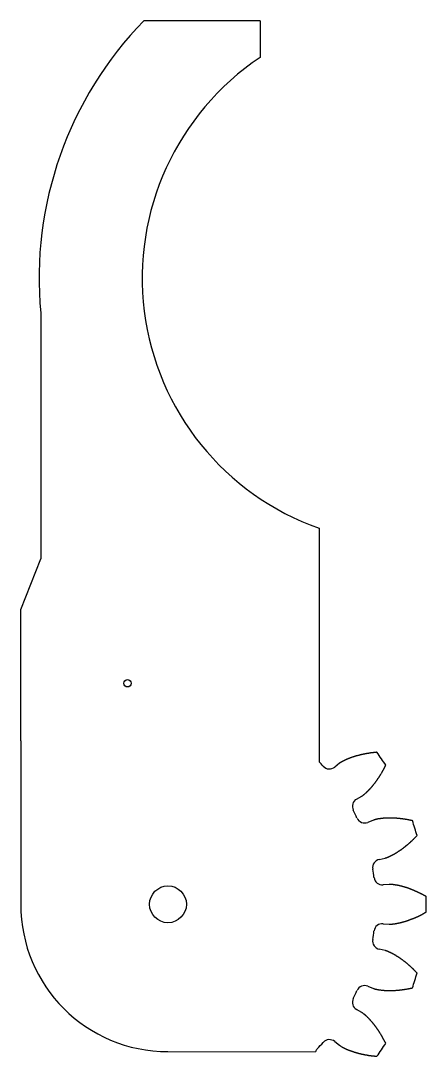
# Model space of a CAD drawing. Extents: x -52 to 3, y -21 to 120.
import ezdxf

# ---------------------------------------------------------------- set-up
doc = ezdxf.new("R2010")
doc.units = 0
doc.layers.get('0').update_dxf_attribs({"linetype": 'continuous'})

# ---------------------------------------------------------------- blocks, each defined once
blk = doc.blocks.new('CUT005002')
at = {"color": 0}
for p, q in [((-20, 119.93), (-35.77, 119.93)), ((-20, 119.93), (-20, 114.93)), ((-49.77, 80.26), (-49.77, 46.91)), ((-11.98, 51.05), (-11.98, 19.36)), ((-52.5, 40), (-49.77, 46.91)), ((-52.5, 22.21), (-52.5, 40)), ((-52.5, 22.21), (-52.5, 10)), ((-9.21, 19.14), (-9.84, 18.63)), ((-6.88, 14.29), (-6.17, 14.68)), ((-4.6, 11.43), (-5.36, 11.12)), ((-52.5, 10), (-52.5, 0)), ((-3.81, 6.1), (-3.01, 6.27)), ((-2.47, 2.7), (-3.28, 2.63)), ((-3.28, -2.63), (-2.47, -2.7)), ((-3.01, -6.27), (-3.81, -6.1)), ((-5.36, -11.12), (-4.6, -11.43)), ((-6.17, -14.68), (-6.88, -14.29)), ((-9.84, -18.63), (-9.21, -19.14)), ((-32.5, -20), (-12.48, -20.02))]:
    blk.add_line(p, q, dxfattribs=at)
for points in [[(-4.13, 20.63), (-4.18, 20.63), (-4.23, 20.62), (-4.28, 20.62), (-4.33, 20.61), (-4.38, 20.61), (-4.43, 20.6), (-4.48, 20.6), (-4.53, 20.59), (-4.58, 20.59), (-4.63, 20.58), (-4.68, 20.57), (-4.73, 20.57), (-4.78, 20.56), (-4.83, 20.56), (-4.88, 20.55), (-4.93, 20.54), (-4.98, 20.54), (-5.03, 20.53), (-5.08, 20.52), (-5.13, 20.52), (-5.18, 20.51), (-5.23, 20.5), (-5.28, 20.49), (-5.32, 20.49), (-5.37, 20.48), (-5.42, 20.47), (-5.47, 20.46), (-5.52, 20.45), (-5.57, 20.44), (-5.62, 20.44), (-5.67, 20.43), (-5.72, 20.42), (-5.77, 20.41), (-5.82, 20.4), (-5.87, 20.39), (-5.91, 20.38), (-5.96, 20.37), (-6.01, 20.36), (-6.06, 20.35), (-6.11, 20.34), (-6.16, 20.33), (-6.21, 20.32), (-6.26, 20.31), (-6.31, 20.29), (-6.35, 20.28), (-6.4, 20.27), (-6.45, 20.26), (-6.5, 20.25), (-6.55, 20.24), (-6.6, 20.22), (-6.65, 20.21), (-6.69, 20.2), (-6.74, 20.18), (-6.79, 20.17), (-6.84, 20.16), (-6.89, 20.15), (-6.93, 20.13), (-6.98, 20.12), (-7.03, 20.1), (-7.08, 20.09), (-7.13, 20.07), (-7.17, 20.06), (-7.22, 20.05), (-7.27, 20.03), (-7.32, 20.01), (-7.37, 20), (-7.41, 19.98), (-7.46, 19.97), (-7.51, 19.95), (-7.55, 19.93), (-7.6, 19.92), (-7.65, 19.9), (-7.7, 19.88), (-7.74, 19.87), (-7.79, 19.85), (-7.84, 19.83), (-7.88, 19.81), (-7.93, 19.8), (-7.98, 19.78), (-8.02, 19.76), (-8.07, 19.74), (-8.11, 19.72), (-8.16, 19.7), (-8.21, 19.68), (-8.25, 19.66), (-8.3, 19.64), (-8.34, 19.62), (-8.39, 19.6), (-8.43, 19.58), (-8.48, 19.56), (-8.53, 19.54), (-8.57, 19.51), (-8.61, 19.49), (-8.66, 19.47), (-8.7, 19.45), (-8.75, 19.42), (-8.79, 19.4), (-8.84, 19.38), (-8.88, 19.35), (-8.92, 19.33), (-8.97, 19.3), (-9.01, 19.28), (-9.05, 19.25), (-9.09, 19.22), (-9.14, 19.2), (-9.18, 19.17), (-9.21, 19.14)], [(-6.17, 14.68), (-6.13, 14.71), (-6.09, 14.74), (-6.05, 14.77), (-6.01, 14.8), (-5.97, 14.83), (-5.93, 14.86), (-5.89, 14.89), (-5.85, 14.92), (-5.81, 14.96), (-5.77, 14.99), (-5.74, 15.02), (-5.7, 15.05), (-5.66, 15.09), (-5.62, 15.12), (-5.59, 15.15), (-5.55, 15.19), (-5.51, 15.22), (-5.48, 15.26), (-5.44, 15.29), (-5.4, 15.32), (-5.37, 15.36), (-5.33, 15.39), (-5.3, 15.43), (-5.26, 15.47), (-5.23, 15.5), (-5.19, 15.54), (-5.16, 15.57), (-5.12, 15.61), (-5.09, 15.65), (-5.06, 15.68), (-5.02, 15.72), (-4.99, 15.76), (-4.95, 15.79), (-4.92, 15.83), (-4.89, 15.87), (-4.86, 15.91), (-4.82, 15.95), (-4.79, 15.98), (-4.76, 16.02), (-4.73, 16.06), (-4.69, 16.1), (-4.66, 16.14), (-4.63, 16.18), (-4.6, 16.21), (-4.57, 16.25), (-4.54, 16.29), (-4.51, 16.33), (-4.48, 16.37), (-4.45, 16.41), (-4.41, 16.45), (-4.38, 16.49), (-4.35, 16.53), (-4.32, 16.57), (-4.29, 16.61), (-4.26, 16.65), (-4.24, 16.69), (-4.21, 16.73), (-4.18, 16.77), (-4.15, 16.81), (-4.12, 16.85), (-4.09, 16.89), (-4.06, 16.94), (-4.03, 16.98), (-4.01, 17.02), (-3.98, 17.06), (-3.95, 17.1), (-3.92, 17.14), (-3.89, 17.18), (-3.87, 17.23), (-3.84, 17.27), (-3.81, 17.31), (-3.78, 17.35), (-3.76, 17.39), (-3.73, 17.44), (-3.7, 17.48), (-3.68, 17.52), (-3.65, 17.56), (-3.63, 17.61), (-3.6, 17.65), (-3.57, 17.69), (-3.55, 17.73), (-3.52, 17.78), (-3.5, 17.82), (-3.47, 17.86), (-3.45, 17.91), (-3.42, 17.95), (-3.4, 17.99), (-3.37, 18.04), (-3.35, 18.08), (-3.32, 18.12), (-3.3, 18.17), (-3.27, 18.21), (-3.25, 18.26), (-3.23, 18.3), (-3.2, 18.34), (-3.18, 18.39), (-3.16, 18.43), (-3.13, 18.48), (-3.11, 18.52), (-3.09, 18.56), (-3.06, 18.61), (-3.04, 18.65), (-3.02, 18.7), (-3, 18.74), (-2.97, 18.79), (-2.95, 18.83), (-2.93, 18.87)], [(0.69, 11.35), (0.64, 11.36), (0.59, 11.37), (0.54, 11.38), (0.49, 11.39), (0.44, 11.4), (0.39, 11.41), (0.34, 11.42), (0.3, 11.43), (0.25, 11.44), (0.2, 11.45), (0.15, 11.46), (0.1, 11.47), (0.05, 11.48), (0, 11.49), (-0.05, 11.5), (-0.1, 11.5), (-0.15, 11.51), (-0.2, 11.52), (-0.25, 11.53), (-0.3, 11.54), (-0.35, 11.54), (-0.39, 11.55), (-0.44, 11.56), (-0.49, 11.57), (-0.54, 11.57), (-0.59, 11.58), (-0.64, 11.59), (-0.69, 11.59), (-0.74, 11.6), (-0.79, 11.6), (-0.84, 11.61), (-0.89, 11.62), (-0.94, 11.62), (-0.99, 11.63), (-1.04, 11.63), (-1.09, 11.64), (-1.14, 11.64), (-1.19, 11.65), (-1.24, 11.65), (-1.29, 11.66), (-1.34, 11.66), (-1.39, 11.66), (-1.44, 11.67), (-1.49, 11.67), (-1.54, 11.68), (-1.59, 11.68), (-1.64, 11.68), (-1.69, 11.68), (-1.74, 11.69), (-1.79, 11.69), (-1.84, 11.69), (-1.89, 11.69), (-1.94, 11.7), (-1.99, 11.7), (-2.04, 11.7), (-2.09, 11.7), (-2.14, 11.7), (-2.19, 11.7), (-2.24, 11.7), (-2.29, 11.7), (-2.34, 11.7), (-2.39, 11.7), (-2.44, 11.7), (-2.49, 11.7), (-2.54, 11.7), (-2.59, 11.7), (-2.64, 11.7), (-2.69, 11.7), (-2.74, 11.7), (-2.79, 11.7), (-2.84, 11.69), (-2.89, 11.69), (-2.94, 11.69), (-2.99, 11.69), (-3.04, 11.68), (-3.09, 11.68), (-3.14, 11.68), (-3.19, 11.67), (-3.24, 11.67), (-3.29, 11.67), (-3.34, 11.66), (-3.39, 11.66), (-3.44, 11.65), (-3.48, 11.65), (-3.53, 11.64), (-3.58, 11.64), (-3.63, 11.63), (-3.68, 11.62), (-3.73, 11.62), (-3.78, 11.61), (-3.83, 11.6), (-3.88, 11.59), (-3.93, 11.59), (-3.98, 11.58), (-4.03, 11.57), (-4.08, 11.56), (-4.13, 11.55), (-4.18, 11.54), (-4.23, 11.53), (-4.27, 11.52), (-4.32, 11.51), (-4.37, 11.49), (-4.42, 11.48), (-4.47, 11.47), (-4.52, 11.46), (-4.56, 11.44), (-4.6, 11.43)], [(-3.01, 6.27), (-2.96, 6.29), (-2.92, 6.3), (-2.87, 6.32), (-2.82, 6.33), (-2.77, 6.35), (-2.73, 6.37), (-2.68, 6.39), (-2.64, 6.41), (-2.59, 6.42), (-2.54, 6.44), (-2.5, 6.46), (-2.45, 6.48), (-2.41, 6.5), (-2.36, 6.53), (-2.31, 6.55), (-2.27, 6.57), (-2.22, 6.59), (-2.18, 6.61), (-2.14, 6.63), (-2.09, 6.66), (-2.05, 6.68), (-2, 6.7), (-1.96, 6.73), (-1.91, 6.75), (-1.87, 6.77), (-1.83, 6.8), (-1.78, 6.82), (-1.74, 6.85), (-1.7, 6.87), (-1.65, 6.9), (-1.61, 6.92), (-1.57, 6.95), (-1.52, 6.97), (-1.48, 7), (-1.44, 7.03), (-1.4, 7.05), (-1.35, 7.08), (-1.31, 7.11), (-1.27, 7.13), (-1.23, 7.16), (-1.18, 7.19), (-1.14, 7.21), (-1.1, 7.24), (-1.06, 7.27), (-1.02, 7.3), (-0.98, 7.33), (-0.94, 7.36), (-0.9, 7.38), (-0.85, 7.41), (-0.81, 7.44), (-0.77, 7.47), (-0.73, 7.5), (-0.69, 7.53), (-0.65, 7.56), (-0.61, 7.59), (-0.57, 7.62), (-0.53, 7.65), (-0.49, 7.68), (-0.45, 7.71), (-0.41, 7.74), (-0.37, 7.77), (-0.33, 7.8), (-0.29, 7.83), (-0.25, 7.86), (-0.22, 7.89), (-0.18, 7.93), (-0.14, 7.96), (-0.1, 7.99), (-0.06, 8.02), (-0.02, 8.05), (0.02, 8.08), (0.05, 8.12), (0.09, 8.15), (0.13, 8.18), (0.17, 8.21), (0.21, 8.25), (0.24, 8.28), (0.28, 8.31), (0.32, 8.35), (0.36, 8.38), (0.39, 8.41), (0.43, 8.45), (0.47, 8.48), (0.5, 8.51), (0.54, 8.55), (0.58, 8.58), (0.61, 8.62), (0.65, 8.65), (0.69, 8.68), (0.72, 8.72), (0.76, 8.75), (0.8, 8.79), (0.83, 8.82), (0.87, 8.86), (0.9, 8.89), (0.94, 8.93), (0.97, 8.96), (1.01, 9), (1.04, 9.03), (1.08, 9.07), (1.11, 9.11), (1.15, 9.14), (1.18, 9.18), (1.22, 9.21), (1.25, 9.25), (1.29, 9.29), (1.32, 9.32)], [(2.56, 1.07), (2.52, 1.09), (2.47, 1.11), (2.43, 1.14), (2.38, 1.16), (2.34, 1.19), (2.3, 1.21), (2.25, 1.23), (2.21, 1.26), (2.16, 1.28), (2.12, 1.31), (2.08, 1.33), (2.03, 1.35), (1.99, 1.37), (1.94, 1.4), (1.9, 1.42), (1.85, 1.44), (1.81, 1.47), (1.76, 1.49), (1.72, 1.51), (1.67, 1.53), (1.63, 1.55), (1.58, 1.57), (1.54, 1.6), (1.49, 1.62), (1.45, 1.64), (1.4, 1.66), (1.36, 1.68), (1.31, 1.7), (1.27, 1.72), (1.22, 1.74), (1.18, 1.76), (1.13, 1.78), (1.08, 1.8), (1.04, 1.82), (0.99, 1.84), (0.95, 1.86), (0.9, 1.88), (0.85, 1.9), (0.81, 1.92), (0.76, 1.94), (0.71, 1.96), (0.67, 1.98), (0.62, 1.99), (0.57, 2.01), (0.53, 2.03), (0.48, 2.05), (0.43, 2.07), (0.39, 2.08), (0.34, 2.1), (0.29, 2.12), (0.25, 2.13), (0.2, 2.15), (0.15, 2.17), (0.11, 2.18), (0.06, 2.2), (0.01, 2.22), (-0.04, 2.23), (-0.08, 2.25), (-0.13, 2.26), (-0.18, 2.28), (-0.23, 2.29), (-0.27, 2.31), (-0.32, 2.32), (-0.37, 2.34), (-0.42, 2.35), (-0.47, 2.37), (-0.51, 2.38), (-0.56, 2.39), (-0.61, 2.41), (-0.66, 2.42), (-0.71, 2.43), (-0.76, 2.44), (-0.8, 2.46), (-0.85, 2.47), (-0.9, 2.48), (-0.95, 2.49), (-1, 2.5), (-1.05, 2.52), (-1.1, 2.53), (-1.15, 2.54), (-1.19, 2.55), (-1.24, 2.56), (-1.29, 2.57), (-1.34, 2.58), (-1.39, 2.59), (-1.44, 2.6), (-1.49, 2.6), (-1.54, 2.61), (-1.59, 2.62), (-1.64, 2.63), (-1.69, 2.64), (-1.74, 2.64), (-1.79, 2.65), (-1.83, 2.66), (-1.88, 2.66), (-1.93, 2.67), (-1.98, 2.67), (-2.03, 2.68), (-2.08, 2.68), (-2.13, 2.69), (-2.18, 2.69), (-2.23, 2.69), (-2.28, 2.7), (-2.33, 2.7), (-2.38, 2.7), (-2.43, 2.7), (-2.47, 2.7)], [(-2.47, -2.7), (-2.42, -2.7), (-2.37, -2.7), (-2.32, -2.7), (-2.27, -2.69), (-2.22, -2.69), (-2.17, -2.69), (-2.12, -2.69), (-2.07, -2.68), (-2.02, -2.68), (-1.97, -2.67), (-1.92, -2.67), (-1.87, -2.66), (-1.83, -2.65), (-1.78, -2.65), (-1.73, -2.64), (-1.68, -2.63), (-1.63, -2.63), (-1.58, -2.62), (-1.53, -2.61), (-1.48, -2.6), (-1.43, -2.59), (-1.38, -2.58), (-1.33, -2.57), (-1.28, -2.57), (-1.23, -2.56), (-1.18, -2.55), (-1.14, -2.53), (-1.09, -2.52), (-1.04, -2.51), (-0.99, -2.5), (-0.94, -2.49), (-0.89, -2.48), (-0.84, -2.47), (-0.8, -2.45), (-0.75, -2.44), (-0.7, -2.43), (-0.65, -2.42), (-0.6, -2.4), (-0.55, -2.39), (-0.51, -2.38), (-0.46, -2.36), (-0.41, -2.35), (-0.36, -2.33), (-0.31, -2.32), (-0.27, -2.31), (-0.22, -2.29), (-0.17, -2.28), (-0.12, -2.26), (-0.08, -2.24), (-0.03, -2.23), (0.02, -2.21), (0.07, -2.2), (0.11, -2.18), (0.16, -2.16), (0.21, -2.15), (0.26, -2.13), (0.3, -2.11), (0.35, -2.1), (0.4, -2.08), (0.44, -2.06), (0.49, -2.04), (0.54, -2.03), (0.58, -2.01), (0.63, -1.99), (0.68, -1.97), (0.72, -1.95), (0.77, -1.94), (0.82, -1.92), (0.86, -1.9), (0.91, -1.88), (0.95, -1.86), (1, -1.84), (1.05, -1.82), (1.09, -1.8), (1.14, -1.78), (1.18, -1.76), (1.23, -1.74), (1.28, -1.72), (1.32, -1.7), (1.37, -1.68), (1.41, -1.66), (1.46, -1.64), (1.5, -1.61), (1.55, -1.59), (1.59, -1.57), (1.64, -1.55), (1.68, -1.53), (1.73, -1.51), (1.77, -1.48), (1.82, -1.46), (1.86, -1.44), (1.91, -1.42), (1.95, -1.39), (2, -1.37), (2.04, -1.35), (2.08, -1.32), (2.13, -1.3), (2.17, -1.28), (2.22, -1.25), (2.26, -1.23), (2.3, -1.21), (2.35, -1.18), (2.39, -1.16), (2.44, -1.13), (2.48, -1.11), (2.52, -1.09), (2.56, -1.07)], [(1.32, -9.32), (1.28, -9.28), (1.25, -9.24), (1.21, -9.21), (1.18, -9.17), (1.14, -9.13), (1.11, -9.1), (1.07, -9.06), (1.04, -9.03), (1, -8.99), (0.97, -8.96), (0.93, -8.92), (0.9, -8.89), (0.86, -8.85), (0.82, -8.82), (0.79, -8.78), (0.75, -8.75), (0.72, -8.71), (0.68, -8.68), (0.64, -8.64), (0.61, -8.61), (0.57, -8.58), (0.53, -8.54), (0.5, -8.51), (0.46, -8.47), (0.42, -8.44), (0.39, -8.41), (0.35, -8.37), (0.31, -8.34), (0.27, -8.31), (0.24, -8.27), (0.2, -8.24), (0.16, -8.21), (0.12, -8.18), (0.09, -8.14), (0.05, -8.11), (0.01, -8.08), (-0.03, -8.05), (-0.07, -8.01), (-0.11, -7.98), (-0.15, -7.95), (-0.18, -7.92), (-0.22, -7.89), (-0.26, -7.86), (-0.3, -7.83), (-0.34, -7.8), (-0.38, -7.76), (-0.42, -7.73), (-0.46, -7.7), (-0.5, -7.67), (-0.54, -7.64), (-0.58, -7.61), (-0.62, -7.58), (-0.66, -7.55), (-0.7, -7.52), (-0.74, -7.49), (-0.78, -7.46), (-0.82, -7.44), (-0.86, -7.41), (-0.9, -7.38), (-0.94, -7.35), (-0.99, -7.32), (-1.03, -7.29), (-1.07, -7.27), (-1.11, -7.24), (-1.15, -7.21), (-1.19, -7.18), (-1.23, -7.15), (-1.28, -7.13), (-1.32, -7.1), (-1.36, -7.07), (-1.4, -7.05), (-1.45, -7.02), (-1.49, -6.99), (-1.53, -6.97), (-1.57, -6.94), (-1.62, -6.92), (-1.66, -6.89), (-1.7, -6.87), (-1.75, -6.84), (-1.79, -6.82), (-1.83, -6.79), (-1.88, -6.77), (-1.92, -6.75), (-1.97, -6.72), (-2.01, -6.7), (-2.05, -6.68), (-2.1, -6.65), (-2.14, -6.63), (-2.19, -6.61), (-2.23, -6.59), (-2.28, -6.56), (-2.32, -6.54), (-2.37, -6.52), (-2.41, -6.5), (-2.46, -6.48), (-2.51, -6.46), (-2.55, -6.44), (-2.6, -6.42), (-2.64, -6.4), (-2.69, -6.38), (-2.74, -6.37), (-2.78, -6.35), (-2.83, -6.33), (-2.88, -6.31), (-2.93, -6.3), (-2.97, -6.28), (-3.01, -6.27)], [(-4.6, -11.43), (-4.56, -11.44), (-4.51, -11.46), (-4.46, -11.47), (-4.41, -11.48), (-4.36, -11.5), (-4.31, -11.51), (-4.26, -11.52), (-4.22, -11.53), (-4.17, -11.54), (-4.12, -11.55), (-4.07, -11.56), (-4.02, -11.57), (-3.97, -11.58), (-3.92, -11.59), (-3.87, -11.59), (-3.82, -11.6), (-3.77, -11.61), (-3.72, -11.62), (-3.67, -11.62), (-3.62, -11.63), (-3.57, -11.64), (-3.53, -11.64), (-3.48, -11.65), (-3.43, -11.65), (-3.38, -11.66), (-3.33, -11.66), (-3.28, -11.67), (-3.23, -11.67), (-3.18, -11.67), (-3.13, -11.68), (-3.08, -11.68), (-3.03, -11.68), (-2.98, -11.69), (-2.93, -11.69), (-2.88, -11.69), (-2.83, -11.69), (-2.78, -11.7), (-2.73, -11.7), (-2.68, -11.7), (-2.63, -11.7), (-2.58, -11.7), (-2.53, -11.7), (-2.48, -11.7), (-2.43, -11.7), (-2.38, -11.7), (-2.33, -11.7), (-2.28, -11.7), (-2.23, -11.7), (-2.18, -11.7), (-2.13, -11.7), (-2.08, -11.7), (-2.03, -11.7), (-1.98, -11.7), (-1.93, -11.7), (-1.88, -11.69), (-1.83, -11.69), (-1.78, -11.69), (-1.73, -11.69), (-1.68, -11.68), (-1.63, -11.68), (-1.58, -11.68), (-1.53, -11.67), (-1.48, -11.67), (-1.43, -11.67), (-1.38, -11.66), (-1.33, -11.66), (-1.28, -11.66), (-1.23, -11.65), (-1.18, -11.65), (-1.13, -11.64), (-1.08, -11.64), (-1.03, -11.63), (-0.98, -11.63), (-0.93, -11.62), (-0.88, -11.62), (-0.83, -11.61), (-0.78, -11.6), (-0.73, -11.6), (-0.68, -11.59), (-0.63, -11.58), (-0.58, -11.58), (-0.53, -11.57), (-0.48, -11.56), (-0.43, -11.56), (-0.39, -11.55), (-0.34, -11.54), (-0.29, -11.53), (-0.24, -11.53), (-0.19, -11.52), (-0.14, -11.51), (-0.09, -11.5), (-0.04, -11.49), (0.01, -11.49), (0.06, -11.48), (0.11, -11.47), (0.16, -11.46), (0.21, -11.45), (0.26, -11.44), (0.3, -11.43), (0.35, -11.42), (0.4, -11.41), (0.45, -11.4), (0.5, -11.39), (0.55, -11.38), (0.6, -11.37), (0.65, -11.36), (0.69, -11.35)], [(-2.93, -18.87), (-2.96, -18.82), (-2.98, -18.78), (-3, -18.73), (-3.02, -18.69), (-3.04, -18.65), (-3.07, -18.6), (-3.09, -18.56), (-3.11, -18.51), (-3.14, -18.47), (-3.16, -18.42), (-3.18, -18.38), (-3.21, -18.34), (-3.23, -18.29), (-3.26, -18.25), (-3.28, -18.2), (-3.3, -18.16), (-3.33, -18.12), (-3.35, -18.07), (-3.38, -18.03), (-3.4, -17.99), (-3.43, -17.94), (-3.45, -17.9), (-3.48, -17.86), (-3.5, -17.81), (-3.53, -17.77), (-3.55, -17.73), (-3.58, -17.68), (-3.6, -17.64), (-3.63, -17.6), (-3.66, -17.56), (-3.68, -17.51), (-3.71, -17.47), (-3.74, -17.43), (-3.76, -17.39), (-3.79, -17.34), (-3.82, -17.3), (-3.84, -17.26), (-3.87, -17.22), (-3.9, -17.18), (-3.93, -17.13), (-3.95, -17.09), (-3.98, -17.05), (-4.01, -17.01), (-4.04, -16.97), (-4.07, -16.93), (-4.1, -16.89), (-4.12, -16.85), (-4.15, -16.81), (-4.18, -16.76), (-4.21, -16.72), (-4.24, -16.68), (-4.27, -16.64), (-4.3, -16.6), (-4.33, -16.56), (-4.36, -16.52), (-4.39, -16.48), (-4.42, -16.44), (-4.45, -16.4), (-4.48, -16.36), (-4.51, -16.32), (-4.54, -16.29), (-4.57, -16.25), (-4.61, -16.21), (-4.64, -16.17), (-4.67, -16.13), (-4.7, -16.09), (-4.73, -16.05), (-4.76, -16.01), (-4.8, -15.98), (-4.83, -15.94), (-4.86, -15.9), (-4.9, -15.86), (-4.93, -15.82), (-4.96, -15.79), (-4.99, -15.75), (-5.03, -15.71), (-5.06, -15.68), (-5.1, -15.64), (-5.13, -15.6), (-5.16, -15.57), (-5.2, -15.53), (-5.23, -15.49), (-5.27, -15.46), (-5.3, -15.42), (-5.34, -15.39), (-5.37, -15.35), (-5.41, -15.32), (-5.45, -15.28), (-5.48, -15.25), (-5.52, -15.21), (-5.56, -15.18), (-5.59, -15.15), (-5.63, -15.11), (-5.67, -15.08), (-5.7, -15.05), (-5.74, -15.01), (-5.78, -14.98), (-5.82, -14.95), (-5.86, -14.92), (-5.9, -14.89), (-5.94, -14.86), (-5.98, -14.83), (-6.02, -14.79), (-6.06, -14.77), (-6.1, -14.74), (-6.14, -14.71), (-6.17, -14.68)], [(-9.21, -19.14), (-9.17, -19.17), (-9.13, -19.2), (-9.09, -19.23), (-9.04, -19.25), (-9, -19.28), (-8.96, -19.31), (-8.91, -19.33), (-8.87, -19.36), (-8.83, -19.38), (-8.78, -19.4), (-8.74, -19.43), (-8.7, -19.45), (-8.65, -19.47), (-8.61, -19.5), (-8.56, -19.52), (-8.52, -19.54), (-8.47, -19.56), (-8.43, -19.58), (-8.38, -19.6), (-8.34, -19.62), (-8.29, -19.65), (-8.24, -19.67), (-8.2, -19.69), (-8.15, -19.7), (-8.11, -19.72), (-8.06, -19.74), (-8.01, -19.76), (-7.97, -19.78), (-7.92, -19.8), (-7.87, -19.82), (-7.83, -19.84), (-7.78, -19.85), (-7.73, -19.87), (-7.69, -19.89), (-7.64, -19.9), (-7.59, -19.92), (-7.55, -19.94), (-7.5, -19.95), (-7.45, -19.97), (-7.4, -19.99), (-7.36, -20), (-7.31, -20.02), (-7.26, -20.03), (-7.21, -20.05), (-7.17, -20.06), (-7.12, -20.08), (-7.07, -20.09), (-7.02, -20.11), (-6.97, -20.12), (-6.93, -20.13), (-6.88, -20.15), (-6.83, -20.16), (-6.78, -20.17), (-6.73, -20.19), (-6.68, -20.2), (-6.64, -20.21), (-6.59, -20.23), (-6.54, -20.24), (-6.49, -20.25), (-6.44, -20.26), (-6.39, -20.27), (-6.35, -20.29), (-6.3, -20.3), (-6.25, -20.31), (-6.2, -20.32), (-6.15, -20.33), (-6.1, -20.34), (-6.05, -20.35), (-6, -20.36), (-5.95, -20.37), (-5.91, -20.38), (-5.86, -20.39), (-5.81, -20.4), (-5.76, -20.41), (-5.71, -20.42), (-5.66, -20.43), (-5.61, -20.44), (-5.56, -20.45), (-5.51, -20.45), (-5.46, -20.46), (-5.41, -20.47), (-5.36, -20.48), (-5.32, -20.49), (-5.27, -20.5), (-5.22, -20.5), (-5.17, -20.51), (-5.12, -20.52), (-5.07, -20.52), (-5.02, -20.53), (-4.97, -20.54), (-4.92, -20.55), (-4.87, -20.55), (-4.82, -20.56), (-4.77, -20.56), (-4.72, -20.57), (-4.67, -20.58), (-4.62, -20.58), (-4.57, -20.59), (-4.52, -20.59), (-4.47, -20.6), (-4.42, -20.6), (-4.37, -20.61), (-4.32, -20.61), (-4.27, -20.62), (-4.22, -20.62), (-4.17, -20.63), (-4.13, -20.63)]]:
    blk.add_lwpolyline(points, dxfattribs=at)
for centre, radius in [((-38, 30), 0.5), ((-32.5, 0), 2.5)]:
    blk.add_circle(centre, radius, dxfattribs=at)
for centre, radius, start, end in [((0, 85), 50, 135.68, -174.5597), ((0, 85), 36, 123.749, -109.4328), ((-32.5, 0), 35.08, 32.5448, 36.0266), ((-32.5, 0), 28.21, 41.6566, 43.3282), ((-10.57, 19.51), 1.14, -138.3, -50.5746), ((-6.32, 13.29), 1.14, 119.146, -153.1286), ((-32.5, 0), 28.21, 24.5137, 26.9149), ((-5.79, 12.18), 1.14, -155.4428, -67.7175), ((-32.5, 0), 35.08, 15.4019, 18.8838), ((-3.57, 4.98), 1.14, 102.0032, -170.2715), ((-32.5, 0), 28.21, 7.3708, 9.772), ((-3.39, 3.77), 1.14, -172.5857, -84.8603), ((-32.5, 0), 20, 180, -90), ((-32.5, 0), 35.08, -1.7409, 1.7409), ((-3.39, -3.77), 1.14, 84.8603, 172.5857), ((-32.5, 0), 28.21, -9.772, -7.3708), ((-3.57, -4.98), 1.14, 170.2715, -102.0032), ((-32.5, 0), 35.08, -18.8838, -15.4019), ((-5.79, -12.18), 1.14, 67.7175, 155.4428), ((-32.5, 0), 28.21, -26.9149, -24.5137), ((-6.32, -13.29), 1.14, 153.1286, -119.146), ((-11.4, -20.41), 1.14, 135.9857, 159.6768), ((-32.5, 0), 28.21, -44.0577, -41.6566), ((-10.57, -19.51), 1.14, 50.5746, 138.3), ((-32.5, 0), 35.08, -36.0266, -32.5448)]:
    blk.add_arc(centre, radius, start, end, dxfattribs=at)

msp = doc.modelspace()

# ---------------------------------------------------------------- block references
msp.add_blockref('CUT005002', (0, 0))

doc.saveas('drawing.dxf')
